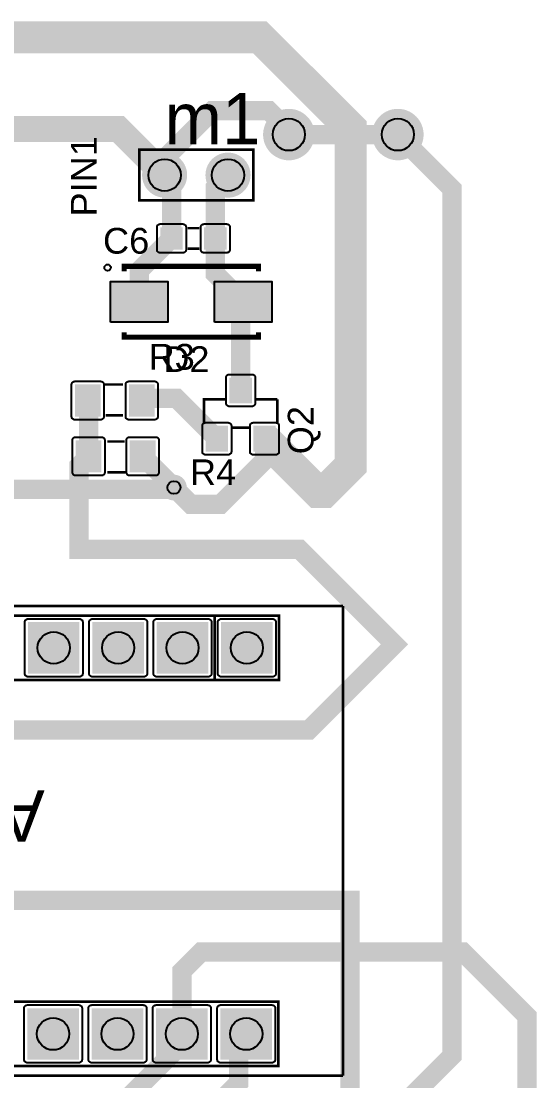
# Model space of a CAD drawing. Header units: centimetres. Extents: x -3.83 to 6.1, y -3.61 to 3.89.
# Drawn here: x 4.064 to 6.098, y -0.735 to 3.448 of the extents above; entities that cross this region are included whole.
import ezdxf

# ---------------------------------------------------------------- set-up
doc = ezdxf.new("R2010")
doc.units = ezdxf.units.CM
doc.layers.get('0').update_dxf_attribs({"linetype": 'CONTINUOUS'})
for name, color, linetype in [('1', 1, 'CONTINUOUS'), ('2', 2, 'CONTINUOUS'), ('3', 3, 'CONTINUOUS'), ('4', 4, 'CONTINUOUS'), ('5', 5, 'CONTINUOUS'), ('6', 6, 'CONTINUOUS'), ('7', 7, 'CONTINUOUS')]:
    doc.layers.add(name, color=color, linetype=linetype)

# ---------------------------------------------------------------- blocks, each defined once
blk = doc.blocks.new('RPAD')
blk.add_trace([(-0.5, -0.5), (-0.5, 0.5), (0.5, -0.5), (0.5, 0.5)])
blk = doc.blocks.new('EPAD')
at = {"const_width": 0.5}
blk.add_lwpolyline([(-0.25, 0, 1), (0.25, 0, 1)], format="xyb", close=True, dxfattribs=at)

msp = doc.modelspace()

# ---------------------------------------------------------------- linework, layer by layer
for centre, radius in [((5.12, 3), 0.0635), ((5.55, 3), 0.0635), ((4.63, 2.84), 0.0635), ((4.88, 2.84), 0.0635), ((4.66668, 1.60668), 0.0254), ((4.19254, 0.974), 0.0635), ((4.44654, 0.974), 0.0635), ((4.70054, 0.974), 0.0635), ((4.95454, 0.974), 0.0635), ((4.19, -0.55), 0.0635), ((4.444, -0.55), 0.0635), ((4.698, -0.55), 0.0635), ((4.952, -0.55), 0.0635)]:
    msp.add_circle(centre, radius)
at = {"layer": '2'}
for points, const_width in [([(4.53, 2.74), (4.98, 2.74), (4.98, 2.94), (4.53, 2.94), (4.53, 2.74)], 0.01016), ([(4.53, 2.74), (4.98, 2.74), (4.98, 2.94), (4.53, 2.94), (4.53, 2.74)], 0.01016), ([(4.53, 2.74), (4.98, 2.74), (4.98, 2.94), (4.53, 2.94), (4.53, 2.74)], 0.01016), ([(4.7665, 2.63064), (4.72078, 2.63064)], 0.01016), ([(4.7665, 2.63064), (4.72078, 2.63064)], 0.01016), ([(4.7665, 2.63064), (4.72078, 2.63064)], 0.01016), ([(4.7665, 2.54936), (4.72078, 2.54936)], 0.01016), ([(4.7665, 2.54936), (4.72078, 2.54936)], 0.01016), ([(4.7665, 2.54936), (4.72078, 2.54936)], 0.01016), ([(4.47, 2.46), (4.47, 2.48), (5, 2.48), (5, 2.46)], 0.02), ([(4.47, 2.46), (4.47, 2.48), (5, 2.48), (5, 2.46)], 0.02), ([(4.47, 2.46), (4.47, 2.48), (5, 2.48), (5, 2.46)], 0.02), ([(4.47, 2.22), (4.47, 2.2), (5, 2.2), (5, 2.22)], 0.02), ([(4.47, 2.22), (4.47, 2.2), (5, 2.2), (5, 2.22)], 0.02), ([(4.47, 2.22), (4.47, 2.2), (5, 2.2), (5, 2.22)], 0.02), ([(4.46634, 2.0135), (4.39522, 2.0135)], 0.01016), ([(4.46634, 2.0135), (4.39522, 2.0135)], 0.01016), ([(4.46634, 2.0135), (4.39522, 2.0135)], 0.01016), ([(4.78522, 1.86046), (4.78522, 1.95444), (4.87158, 1.95444)], 0.01016), ([(4.78522, 1.86046), (4.78522, 1.95444), (4.87158, 1.95444)], 0.01016), ([(4.78522, 1.86046), (4.78522, 1.95444), (4.87158, 1.95444)], 0.01016), ([(5.07478, 1.95444), (4.98588, 1.95444)], 0.01016), ([(5.07478, 1.95444), (4.98588, 1.95444)], 0.01016), ([(5.07478, 1.95444), (4.98588, 1.95444)], 0.01016), ([(5.07478, 1.95444), (5.07478, 1.863)], 0.01016), ([(5.07478, 1.95444), (5.07478, 1.863)], 0.01016), ([(5.07478, 1.95444), (5.07478, 1.863)], 0.01016), ([(4.46634, 1.89158), (4.39776, 1.89158)], 0.01016), ([(4.46634, 1.89158), (4.39776, 1.89158)], 0.01016), ([(4.46634, 1.89158), (4.39776, 1.89158)], 0.01016), ([(4.9681, 1.84268), (4.89698, 1.84268)], 0.01016), ([(4.9681, 1.84268), (4.89698, 1.84268)], 0.01016), ([(4.9681, 1.84268), (4.89698, 1.84268)], 0.01016), ([(4.40366, 1.78842), (4.47224, 1.78842)], 0.01016), ([(4.40366, 1.78842), (4.47224, 1.78842)], 0.01016), ([(4.40366, 1.78842), (4.47224, 1.78842)], 0.01016), ([(4.40366, 1.6665), (4.47478, 1.6665)], 0.01016), ([(4.40366, 1.6665), (4.47478, 1.6665)], 0.01016), ([(4.40366, 1.6665), (4.47478, 1.6665)], 0.01016), ([(5.333, 1.1391), (1.015, 1.1391)], 0.01016), ([(5.333, 1.1391), (1.015, 1.1391)], 0.01016), ([(5.333, 1.1391), (1.015, 1.1391)], 0.01016), ([(5.33336, -0.71454), (5.33336, 1.13966)], 0.01016), ([(5.33336, -0.71454), (5.33336, 1.13966)], 0.01016), ([(5.33336, -0.71454), (5.33336, 1.13966)], 0.01016), ([(1.26954, 0.847), (5.08154, 0.847), (5.08154, 1.101), (1.26954, 1.101), (1.26954, 0.847)], 0.01016), ([(1.26954, 0.847), (5.08154, 0.847), (5.08154, 1.101), (1.26954, 1.101), (1.26954, 0.847)], 0.01016), ([(1.26954, 0.847), (5.08154, 0.847), (5.08154, 1.101), (1.26954, 1.101), (1.26954, 0.847)], 0.01016), ([(4.82754, 0.847), (4.82754, 1.101)], 0.01016), ([(4.82754, 0.847), (4.82754, 1.101)], 0.01016), ([(4.82754, 0.847), (4.82754, 1.101)], 0.01016), ([(1.267, -0.677), (5.079, -0.677), (5.079, -0.423), (1.267, -0.423), (1.267, -0.677)], 0.01016), ([(1.267, -0.677), (5.079, -0.677), (5.079, -0.423), (1.267, -0.423), (1.267, -0.677)], 0.01016), ([(1.267, -0.677), (5.079, -0.677), (5.079, -0.423), (1.267, -0.423), (1.267, -0.677)], 0.01016), ([(5.33336, -0.71454), (1.01536, -0.71454)], 0.01016), ([(5.33336, -0.71454), (1.01536, -0.71454)], 0.01016), ([(5.33336, -0.71454), (1.01536, -0.71454)], 0.01016)]:
    msp.add_lwpolyline(points, dxfattribs=dict(at, const_width=const_width))
at = {"layer": '3'}
msp.add_circle((4.405, 2.475), 0.0125, dxfattribs=at)
msp.add_circle((4.405, 2.475), 0.0125, dxfattribs=at)
msp.add_circle((4.405, 2.475), 0.0125, dxfattribs=at)
at = {"layer": '4'}
for points in [[(4.70173, 2.53285), (4.61283, 2.53285), (4.610271, 2.533108), (4.607887, 2.533848), (4.60573, 2.535019), (4.60385, 2.53657), (4.602299, 2.53845), (4.601128, 2.540607), (4.600388, 2.542991), (4.60013, 2.54555), (4.60013, 2.63445), (4.600388, 2.637009), (4.601128, 2.639393), (4.602299, 2.64155), (4.60385, 2.64343), (4.60573, 2.644981), (4.607887, 2.646152), (4.610271, 2.646892), (4.61283, 2.64715), (4.70173, 2.64715), (4.704289, 2.646892), (4.706673, 2.646152), (4.70883, 2.644981), (4.71071, 2.64343), (4.712261, 2.64155), (4.713432, 2.639393), (4.714172, 2.637009), (4.71443, 2.63445), (4.71443, 2.54555), (4.714172, 2.542991), (4.713432, 2.540607), (4.712261, 2.53845), (4.71071, 2.53657), (4.70883, 2.535019), (4.706673, 2.533848), (4.704289, 2.533108), (4.70173, 2.53285)], [(4.87445, 2.53285), (4.78555, 2.53285), (4.782991, 2.533108), (4.780607, 2.533848), (4.77845, 2.535019), (4.77657, 2.53657), (4.775019, 2.53845), (4.773848, 2.540607), (4.773108, 2.542991), (4.77285, 2.54555), (4.77285, 2.63445), (4.773108, 2.637009), (4.773848, 2.639393), (4.775019, 2.64155), (4.77657, 2.64343), (4.77845, 2.644981), (4.780607, 2.646152), (4.782991, 2.646892), (4.78555, 2.64715), (4.87445, 2.64715), (4.877009, 2.646892), (4.879393, 2.646152), (4.88155, 2.644981), (4.88343, 2.64343), (4.884981, 2.64155), (4.886152, 2.639393), (4.886892, 2.637009), (4.88715, 2.63445), (4.88715, 2.54555), (4.886892, 2.542991), (4.886152, 2.540607), (4.884981, 2.53845), (4.88343, 2.53657), (4.88155, 2.535019), (4.879393, 2.533848), (4.877009, 2.533108), (4.87445, 2.53285)], [(4.41697, 2.25999), (4.41697, 2.42001), (4.64303, 2.42001), (4.64303, 2.25999), (4.41697, 2.25999)], [(4.82697, 2.25999), (4.82697, 2.42001), (5.05303, 2.42001), (5.05303, 2.25999), (4.82697, 2.25999)], [(4.97445, 1.9265), (4.88555, 1.9265), (4.882991, 1.926758), (4.880607, 1.927498), (4.87845, 1.928669), (4.87657, 1.93022), (4.875019, 1.9321), (4.873848, 1.934257), (4.873108, 1.936641), (4.87285, 1.9392), (4.87285, 2.0408), (4.873108, 2.043359), (4.873848, 2.045743), (4.875019, 2.0479), (4.87657, 2.04978), (4.87845, 2.051331), (4.880607, 2.052502), (4.882991, 2.053242), (4.88555, 2.0535), (4.97445, 2.0535), (4.977009, 2.053242), (4.979393, 2.052502), (4.98155, 2.051331), (4.98343, 2.04978), (4.984981, 2.0479), (4.986152, 2.045743), (4.986892, 2.043359), (4.98715, 2.0408), (4.98715, 1.9392), (4.986892, 1.936641), (4.986152, 1.934257), (4.984981, 1.9321), (4.98343, 1.93022), (4.98155, 1.928669), (4.979393, 1.927498), (4.977009, 1.926758), (4.97445, 1.9265)], [(4.37744, 1.8738), (4.27584, 1.8738), (4.273281, 1.874058), (4.270897, 1.874798), (4.26874, 1.875969), (4.26686, 1.87752), (4.265309, 1.8794), (4.264138, 1.881557), (4.263398, 1.883941), (4.26314, 1.8865), (4.26314, 2.0135), (4.263398, 2.016059), (4.264138, 2.018443), (4.265309, 2.0206), (4.26686, 2.02248), (4.26874, 2.024031), (4.270897, 2.025202), (4.273281, 2.025942), (4.27584, 2.0262), (4.37744, 2.0262), (4.379999, 2.025942), (4.382383, 2.025202), (4.38454, 2.024031), (4.38642, 2.02248), (4.387971, 2.0206), (4.389142, 2.018443), (4.389882, 2.016059), (4.39014, 2.0135), (4.39014, 1.8865), (4.389882, 1.883941), (4.389142, 1.881557), (4.387971, 1.8794), (4.38642, 1.87752), (4.38454, 1.875969), (4.382383, 1.874798), (4.379999, 1.874058), (4.37744, 1.8738)], [(4.5908, 1.8738), (4.4892, 1.8738), (4.486641, 1.874058), (4.484257, 1.874798), (4.4821, 1.875969), (4.48022, 1.87752), (4.478669, 1.8794), (4.477498, 1.881557), (4.476758, 1.883941), (4.4765, 1.8865), (4.4765, 2.0135), (4.476758, 2.016059), (4.477498, 2.018443), (4.478669, 2.0206), (4.48022, 2.02248), (4.4821, 2.024031), (4.484257, 2.025202), (4.486641, 2.025942), (4.4892, 2.0262), (4.5908, 2.0262), (4.593359, 2.025942), (4.595743, 2.025202), (4.5979, 2.024031), (4.59978, 2.02248), (4.601331, 2.0206), (4.602502, 2.018443), (4.603242, 2.016059), (4.6035, 2.0135), (4.6035, 1.8865), (4.603242, 1.883941), (4.602502, 1.881557), (4.601331, 1.8794), (4.59978, 1.87752), (4.5979, 1.875969), (4.595743, 1.874798), (4.593359, 1.874058), (4.5908, 1.8738)], [(4.88047, 1.736), (4.79157, 1.736), (4.789011, 1.736258), (4.786627, 1.736998), (4.78447, 1.738169), (4.78259, 1.73972), (4.781039, 1.7416), (4.779868, 1.743757), (4.779128, 1.746141), (4.77887, 1.7487), (4.77887, 1.8503), (4.779128, 1.852859), (4.779868, 1.855243), (4.781039, 1.8574), (4.78259, 1.85928), (4.78447, 1.860831), (4.786627, 1.862002), (4.789011, 1.862742), (4.79157, 1.863), (4.88047, 1.863), (4.883029, 1.862742), (4.885413, 1.862002), (4.88757, 1.860831), (4.88945, 1.85928), (4.891001, 1.8574), (4.892172, 1.855243), (4.892912, 1.852859), (4.89317, 1.8503), (4.89317, 1.7487), (4.892912, 1.746141), (4.892172, 1.743757), (4.891001, 1.7416), (4.88945, 1.73972), (4.88757, 1.738169), (4.885413, 1.736998), (4.883029, 1.736258), (4.88047, 1.736)], [(5.06843, 1.736), (4.97953, 1.736), (4.976971, 1.736258), (4.974587, 1.736998), (4.97243, 1.738169), (4.97055, 1.73972), (4.968999, 1.7416), (4.967828, 1.743757), (4.967088, 1.746141), (4.96683, 1.7487), (4.96683, 1.8503), (4.967088, 1.852859), (4.967828, 1.855243), (4.968999, 1.8574), (4.97055, 1.85928), (4.97243, 1.860831), (4.974587, 1.862002), (4.976971, 1.862742), (4.97953, 1.863), (5.06843, 1.863), (5.070989, 1.862742), (5.073373, 1.862002), (5.07553, 1.860831), (5.07741, 1.85928), (5.078961, 1.8574), (5.080132, 1.855243), (5.080872, 1.852859), (5.08113, 1.8503), (5.08113, 1.7487), (5.080872, 1.746141), (5.080132, 1.743757), (5.078961, 1.7416), (5.07741, 1.73972), (5.07553, 1.738169), (5.073373, 1.736998), (5.070989, 1.736258), (5.06843, 1.736)], [(4.2792, 1.8062), (4.3808, 1.8062), (4.383359, 1.805942), (4.385743, 1.805202), (4.3879, 1.804031), (4.38978, 1.80248), (4.391331, 1.8006), (4.392502, 1.798443), (4.393242, 1.796059), (4.3935, 1.7935), (4.3935, 1.6665), (4.393242, 1.663941), (4.392502, 1.661557), (4.391331, 1.6594), (4.38978, 1.65752), (4.3879, 1.655969), (4.385743, 1.654798), (4.383359, 1.654058), (4.3808, 1.6538), (4.2792, 1.6538), (4.276641, 1.654058), (4.274257, 1.654798), (4.2721, 1.655969), (4.27022, 1.65752), (4.268669, 1.6594), (4.267498, 1.661557), (4.266758, 1.663941), (4.2665, 1.6665), (4.2665, 1.7935), (4.266758, 1.796059), (4.267498, 1.798443), (4.268669, 1.8006), (4.27022, 1.80248), (4.2721, 1.804031), (4.274257, 1.805202), (4.276641, 1.805942), (4.2792, 1.8062)], [(4.49256, 1.8062), (4.59416, 1.8062), (4.596719, 1.805942), (4.599103, 1.805202), (4.60126, 1.804031), (4.60314, 1.80248), (4.604691, 1.8006), (4.605862, 1.798443), (4.606602, 1.796059), (4.60686, 1.7935), (4.60686, 1.6665), (4.606602, 1.663941), (4.605862, 1.661557), (4.604691, 1.6594), (4.60314, 1.65752), (4.60126, 1.655969), (4.599103, 1.654798), (4.596719, 1.654058), (4.59416, 1.6538), (4.49256, 1.6538), (4.490001, 1.654058), (4.487617, 1.654798), (4.48546, 1.655969), (4.48358, 1.65752), (4.482029, 1.6594), (4.480858, 1.661557), (4.480118, 1.663941), (4.47986, 1.6665), (4.47986, 1.7935), (4.480118, 1.796059), (4.480858, 1.798443), (4.482029, 1.8006), (4.48358, 1.80248), (4.48546, 1.804031), (4.487617, 1.805202), (4.490001, 1.805942), (4.49256, 1.8062)], [(4.29414, 0.8597), (4.09094, 0.8597), (4.088381, 0.859958), (4.085997, 0.860698), (4.08384, 0.861869), (4.08196, 0.86342), (4.080409, 0.8653), (4.079238, 0.867457), (4.078498, 0.869841), (4.07824, 0.8724), (4.07824, 1.0756), (4.078498, 1.078159), (4.079238, 1.080543), (4.080409, 1.0827), (4.08196, 1.08458), (4.08384, 1.086131), (4.085997, 1.087302), (4.088381, 1.088042), (4.09094, 1.0883), (4.29414, 1.0883), (4.296699, 1.088042), (4.299083, 1.087302), (4.30124, 1.086131), (4.30312, 1.08458), (4.304671, 1.0827), (4.305842, 1.080543), (4.306582, 1.078159), (4.30684, 1.0756), (4.30684, 0.8724), (4.306582, 0.869841), (4.305842, 0.867457), (4.304671, 0.8653), (4.30312, 0.86342), (4.30124, 0.861869), (4.299083, 0.860698), (4.296699, 0.859958), (4.29414, 0.8597)], [(4.54814, 0.8597), (4.34494, 0.8597), (4.342381, 0.859958), (4.339997, 0.860698), (4.33784, 0.861869), (4.33596, 0.86342), (4.334409, 0.8653), (4.333238, 0.867457), (4.332498, 0.869841), (4.33224, 0.8724), (4.33224, 1.0756), (4.332498, 1.078159), (4.333238, 1.080543), (4.334409, 1.0827), (4.33596, 1.08458), (4.33784, 1.086131), (4.339997, 1.087302), (4.342381, 1.088042), (4.34494, 1.0883), (4.54814, 1.0883), (4.550699, 1.088042), (4.553083, 1.087302), (4.55524, 1.086131), (4.55712, 1.08458), (4.558671, 1.0827), (4.559842, 1.080543), (4.560582, 1.078159), (4.56084, 1.0756), (4.56084, 0.8724), (4.560582, 0.869841), (4.559842, 0.867457), (4.558671, 0.8653), (4.55712, 0.86342), (4.55524, 0.861869), (4.553083, 0.860698), (4.550699, 0.859958), (4.54814, 0.8597)], [(4.80214, 0.8597), (4.59894, 0.8597), (4.596381, 0.859958), (4.593997, 0.860698), (4.59184, 0.861869), (4.58996, 0.86342), (4.588409, 0.8653), (4.587238, 0.867457), (4.586498, 0.869841), (4.58624, 0.8724), (4.58624, 1.0756), (4.586498, 1.078159), (4.587238, 1.080543), (4.588409, 1.0827), (4.58996, 1.08458), (4.59184, 1.086131), (4.593997, 1.087302), (4.596381, 1.088042), (4.59894, 1.0883), (4.80214, 1.0883), (4.804699, 1.088042), (4.807083, 1.087302), (4.80924, 1.086131), (4.81112, 1.08458), (4.812671, 1.0827), (4.813842, 1.080543), (4.814582, 1.078159), (4.81484, 1.0756), (4.81484, 0.8724), (4.814582, 0.869841), (4.813842, 0.867457), (4.812671, 0.8653), (4.81112, 0.86342), (4.80924, 0.861869), (4.807083, 0.860698), (4.804699, 0.859958), (4.80214, 0.8597)], [(5.05614, 0.8597), (4.85294, 0.8597), (4.850381, 0.859958), (4.847997, 0.860698), (4.84584, 0.861869), (4.84396, 0.86342), (4.842409, 0.8653), (4.841238, 0.867457), (4.840498, 0.869841), (4.84024, 0.8724), (4.84024, 1.0756), (4.840498, 1.078159), (4.841238, 1.080543), (4.842409, 1.0827), (4.84396, 1.08458), (4.84584, 1.086131), (4.847997, 1.087302), (4.850381, 1.088042), (4.85294, 1.0883), (5.05614, 1.0883), (5.058699, 1.088042), (5.061083, 1.087302), (5.06324, 1.086131), (5.06512, 1.08458), (5.066671, 1.0827), (5.067842, 1.080543), (5.068582, 1.078159), (5.06884, 1.0756), (5.06884, 0.8724), (5.068582, 0.869841), (5.067842, 0.867457), (5.066671, 0.8653), (5.06512, 0.86342), (5.06324, 0.861869), (5.061083, 0.860698), (5.058699, 0.859958), (5.05614, 0.8597)], [(4.2916, -0.6643), (4.0884, -0.6643), (4.085841, -0.664042), (4.083457, -0.663302), (4.0813, -0.662131), (4.07942, -0.66058), (4.077869, -0.6587), (4.076698, -0.656543), (4.075958, -0.654159), (4.0757, -0.6516), (4.0757, -0.4484), (4.075958, -0.445841), (4.076698, -0.443457), (4.077869, -0.4413), (4.07942, -0.43942), (4.0813, -0.437869), (4.083457, -0.436698), (4.085841, -0.435958), (4.0884, -0.4357), (4.2916, -0.4357), (4.294159, -0.435958), (4.296543, -0.436698), (4.2987, -0.437869), (4.30058, -0.43942), (4.302131, -0.4413), (4.303302, -0.443457), (4.304042, -0.445841), (4.3043, -0.4484), (4.3043, -0.6516), (4.304042, -0.654159), (4.303302, -0.656543), (4.302131, -0.6587), (4.30058, -0.66058), (4.2987, -0.662131), (4.296543, -0.663302), (4.294159, -0.664042), (4.2916, -0.6643)], [(4.5456, -0.6643), (4.3424, -0.6643), (4.339841, -0.664042), (4.337457, -0.663302), (4.3353, -0.662131), (4.33342, -0.66058), (4.331869, -0.6587), (4.330698, -0.656543), (4.329958, -0.654159), (4.3297, -0.6516), (4.3297, -0.4484), (4.329958, -0.445841), (4.330698, -0.443457), (4.331869, -0.4413), (4.33342, -0.43942), (4.3353, -0.437869), (4.337457, -0.436698), (4.339841, -0.435958), (4.3424, -0.4357), (4.5456, -0.4357), (4.548159, -0.435958), (4.550543, -0.436698), (4.5527, -0.437869), (4.55458, -0.43942), (4.556131, -0.4413), (4.557302, -0.443457), (4.558042, -0.445841), (4.5583, -0.4484), (4.5583, -0.6516), (4.558042, -0.654159), (4.557302, -0.656543), (4.556131, -0.6587), (4.55458, -0.66058), (4.5527, -0.662131), (4.550543, -0.663302), (4.548159, -0.664042), (4.5456, -0.6643)], [(4.7996, -0.6643), (4.5964, -0.6643), (4.593841, -0.664042), (4.591457, -0.663302), (4.5893, -0.662131), (4.58742, -0.66058), (4.585869, -0.6587), (4.584698, -0.656543), (4.583958, -0.654159), (4.5837, -0.6516), (4.5837, -0.4484), (4.583958, -0.445841), (4.584698, -0.443457), (4.585869, -0.4413), (4.58742, -0.43942), (4.5893, -0.437869), (4.591457, -0.436698), (4.593841, -0.435958), (4.5964, -0.4357), (4.7996, -0.4357), (4.802159, -0.435958), (4.804543, -0.436698), (4.8067, -0.437869), (4.80858, -0.43942), (4.810131, -0.4413), (4.811302, -0.443457), (4.812042, -0.445841), (4.8123, -0.4484), (4.8123, -0.6516), (4.812042, -0.654159), (4.811302, -0.656543), (4.810131, -0.6587), (4.80858, -0.66058), (4.8067, -0.662131), (4.804543, -0.663302), (4.802159, -0.664042), (4.7996, -0.6643)], [(5.0536, -0.6643), (4.8504, -0.6643), (4.847841, -0.664042), (4.845457, -0.663302), (4.8433, -0.662131), (4.84142, -0.66058), (4.839869, -0.6587), (4.838698, -0.656543), (4.837958, -0.654159), (4.8377, -0.6516), (4.8377, -0.4484), (4.837958, -0.445841), (4.838698, -0.443457), (4.839869, -0.4413), (4.84142, -0.43942), (4.8433, -0.437869), (4.845457, -0.436698), (4.847841, -0.435958), (4.8504, -0.4357), (5.0536, -0.4357), (5.056159, -0.435958), (5.058543, -0.436698), (5.0607, -0.437869), (5.06258, -0.43942), (5.064131, -0.4413), (5.065302, -0.443457), (5.066042, -0.445841), (5.0663, -0.4484), (5.0663, -0.6516), (5.066042, -0.654159), (5.065302, -0.656543), (5.064131, -0.6587), (5.06258, -0.66058), (5.0607, -0.662131), (5.058543, -0.663302), (5.056159, -0.664042), (5.0536, -0.6643)]]:
    msp.add_lwpolyline(points, close=True, dxfattribs=at)
at = {"layer": '5'}
for points, const_width in [([(-2.097845, 1.15441), (-2.097845, 3.167966), (-1.881752, 3.384059), (5.005555, 3.384059), (5.36376, 3.025854), (5.36376, 1.69376), (5.26, 1.59), (5.23348, 1.59), (5.024425, 1.799055)], 0.127), ([(-0.554754, 2.935246), (-0.467887, 3.022113), (4.447887, 3.022113), (4.63, 2.84)], 0.1016), ([(4.53, 2.34), (4.53, 2.46272), (4.65728, 2.59), (4.65728, 2.81272), (4.63, 2.84)], 0.0762), ([(4.83, 2.59), (4.83, 2.79), (4.88, 2.84)], 0.0762), ([(4.83, 2.59), (4.83, 2.45), (4.94, 2.34)], 0.0762), ([(4.93, 1.99), (4.93, 2.33), (4.94, 2.34)], 0.0762), ([(4.33, 1.73), (4.33, 1.94664), (4.32664, 1.95)], 0.0762), ([(4.83602, 1.7995), (4.676586, 1.958934), (4.548934, 1.958934), (4.54, 1.95)], 0.0762), ([(4.54336, 1.73), (4.66668, 1.60668), (4.73336, 1.54), (4.85, 1.54), (5.024425, 1.714425), (5.024425, 1.799055)], 0.0762), ([(5.024425, 1.799055), (5.02398, 1.7995)], 0.0762), ([(4.33, 1.73), (4.292162, 1.692162), (4.292162, 1.48), (4.292162, 1.362725), (5.162023, 1.362725), (5.537031, 0.987717), (5.199314, 0.65), (3.12, 0.65), (3.11, 0.66)], 0.0762), ([(4.698, -0.55), (4.698, -0.302409), (4.773902, -0.226507), (5.806507, -0.226507), (6.06, -0.48), (6.06, -2.589139), (5.235032, -3.414107), (-1.999431, -3.414107), (-2.997288, -2.41625), (-2.997288, -0.997288), (-2.262868, -0.262868), (-2.23, -0.23), (-2.14, -0.23)], 0.0762)]:
    msp.add_lwpolyline(points, dxfattribs=dict(at, const_width=const_width))
at = {"layer": '6', "const_width": 0.0762}
for points in [[(4.63, 2.84), (4.63, 2.904982), (4.819005, 3.093987), (5.04136, 3.093987), (5.12, 3.015347), (5.12, 3), (5.55, 3)], [(5.55, 3), (5.763068, 2.786932), (5.763068, -0.636932), (4.83, -1.57), (4.83, -1.71)], [(3.844, 1.6), (4.66, 1.6), (4.66668, 1.60668)], [(3.11, 0.26), (3.393174, -0.023174), (5.361383, -0.023174), (5.361383, -0.817747), (5.103544, -1.075586), (4.969026, -1.075586), (4.288528, -1.756084), (4.220611, -1.824001), (4.220611, -2.692429), (4.362788, -2.834606), (4.585394, -2.834606), (4.61, -2.81)], [(0.09, -2.12), (0.753222, -2.783222), (3.039665, -2.783222), (4.462601, -1.360286), (4.462601, -1.202196), (4.922073, -0.742724), (4.922073, -0.579927), (4.952, -0.55)], [(3.18, -1.09), (3.452205, -0.817795), (4.469983, -0.817795), (4.698, -0.589778), (4.698, -0.55)]]:
    msp.add_lwpolyline(points, dxfattribs=at)

# ---------------------------------------------------------------- block references
for p, xscale, yscale in [((5.12, 3), 0.1778, 0.1778), ((5.55, 3), 0.1778, 0.1778), ((4.63, 2.84), 0.1524, 0.1524), ((4.88, 2.84), 0.1524, 0.1524)]:
    msp.add_blockref('EPAD', p, dxfattribs=dict(xscale=xscale, yscale=yscale))
at = {"xscale": 0.2032, "yscale": 0.2032, "rotation": 180}
for p in [(4.19254, 0.974), (4.44654, 0.974), (4.70054, 0.974), (4.95454, 0.974), (4.19, -0.55), (4.444, -0.55), (4.698, -0.55), (4.952, -0.55)]:
    msp.add_blockref('RPAD', p, dxfattribs=at)
at = {"layer": '1'}
for p, xscale, yscale in [((4.65728, 2.59), 0.0889, 0.0889), ((4.83, 2.59), 0.0889, 0.0889), ((4.32664, 1.95), 0.1016, 0.127), ((4.54, 1.95), 0.1016, 0.127), ((4.33, 1.73), 0.1016, 0.127), ((4.54336, 1.73), 0.1016, 0.127)]:
    msp.add_blockref('RPAD', p, dxfattribs=dict(at, xscale=xscale, yscale=yscale))
for p, xscale, yscale, rotation in [((4.53, 2.34), 0.16002, 0.22606, 90), ((4.94, 2.34), 0.16002, 0.22606, 90), ((4.93, 1.99), 0.0889, 0.1016, 180), ((4.83602, 1.7995), 0.0889, 0.1016, 180), ((5.02398, 1.7995), 0.0889, 0.1016, 180)]:
    msp.add_blockref('RPAD', p, dxfattribs=dict(at, xscale=xscale, yscale=yscale, rotation=rotation))
at = {"layer": '4'}
for p, xscale, yscale in [((5.12, 3), 0.2032, 0.2032), ((5.55, 3), 0.2032, 0.2032), ((4.63, 2.84), 0.1778, 0.1778), ((4.88, 2.84), 0.1778, 0.1778), ((4.66668, 1.60668), 0.1016, 0.1016)]:
    msp.add_blockref('EPAD', p, dxfattribs=dict(at, xscale=xscale, yscale=yscale))
at = {"layer": '5'}
for p, xscale, yscale in [((4.65728, 2.59), 0.0889, 0.0889), ((4.83, 2.59), 0.0889, 0.0889), ((4.32664, 1.95), 0.1016, 0.127), ((4.54, 1.95), 0.1016, 0.127), ((4.33, 1.73), 0.1016, 0.127), ((4.54336, 1.73), 0.1016, 0.127)]:
    msp.add_blockref('RPAD', p, dxfattribs=dict(at, xscale=xscale, yscale=yscale))
for p, xscale, yscale, rotation in [((4.53, 2.34), 0.16002, 0.22606, 90), ((4.94, 2.34), 0.16002, 0.22606, 90), ((4.93, 1.99), 0.0889, 0.1016, 180), ((4.83602, 1.7995), 0.0889, 0.1016, 180), ((5.02398, 1.7995), 0.0889, 0.1016, 180)]:
    msp.add_blockref('RPAD', p, dxfattribs=dict(at, xscale=xscale, yscale=yscale, rotation=rotation))
at = {"layer": '7', "xscale": 0.0762, "yscale": 0.0762}
msp.add_blockref('EPAD', (4.66668, 1.60668), dxfattribs=at)

# ---------------------------------------------------------------- texts
at = {"layer": '3'}
msp.add_text('m1', height=0.2032, dxfattribs=at).set_placement((4.63, 2.9614))
msp.add_text('m1', height=0.2032, dxfattribs=at).set_placement((4.63, 2.9614))
msp.add_text('m1', height=0.2032, dxfattribs=at).set_placement((4.63, 2.9614))
at = {"layer": '3', "width": 1.05}
for s, p in [('PIN1', (4.36222, 2.67664)), ('PIN1', (4.36222, 2.67664)), ('PIN1', (4.36222, 2.67664)), ('Q2', (5.21744, 1.73807)), ('Q2', (5.21744, 1.73807)), ('Q2', (5.21744, 1.73807))]:
    msp.add_text(s, height=0.1016, rotation=90, dxfattribs=at).set_placement(p)
for s, p in [('C6', (4.38696, 2.52998)), ('C6', (4.38696, 2.52998)), ('C6', (4.38696, 2.52998)), ('R3', (4.56664, 2.0722)), ('R3', (4.56664, 2.0722)), ('R3', (4.56664, 2.0722)), ('D2', (4.62457, 2.0627)), ('D2', (4.62457, 2.0627)), ('D2', (4.62457, 2.0627)), ('R4', (4.73, 1.6162)), ('R4', (4.73, 1.6162)), ('R4', (4.73, 1.6162))]:
    msp.add_text(s, height=0.1016, dxfattribs=at).set_placement(p)
at = {"layer": '3'}
msp.add_text('ARDUINO NANO', height=0.2032, rotation=180, dxfattribs=at).set_placement((4.15686, 0.41146))
msp.add_text('ARDUINO NANO', height=0.2032, rotation=180, dxfattribs=at).set_placement((4.15686, 0.41146))
msp.add_text('ARDUINO NANO', height=0.2032, rotation=180, dxfattribs=at).set_placement((4.15686, 0.41146))

doc.saveas('drawing.dxf')
